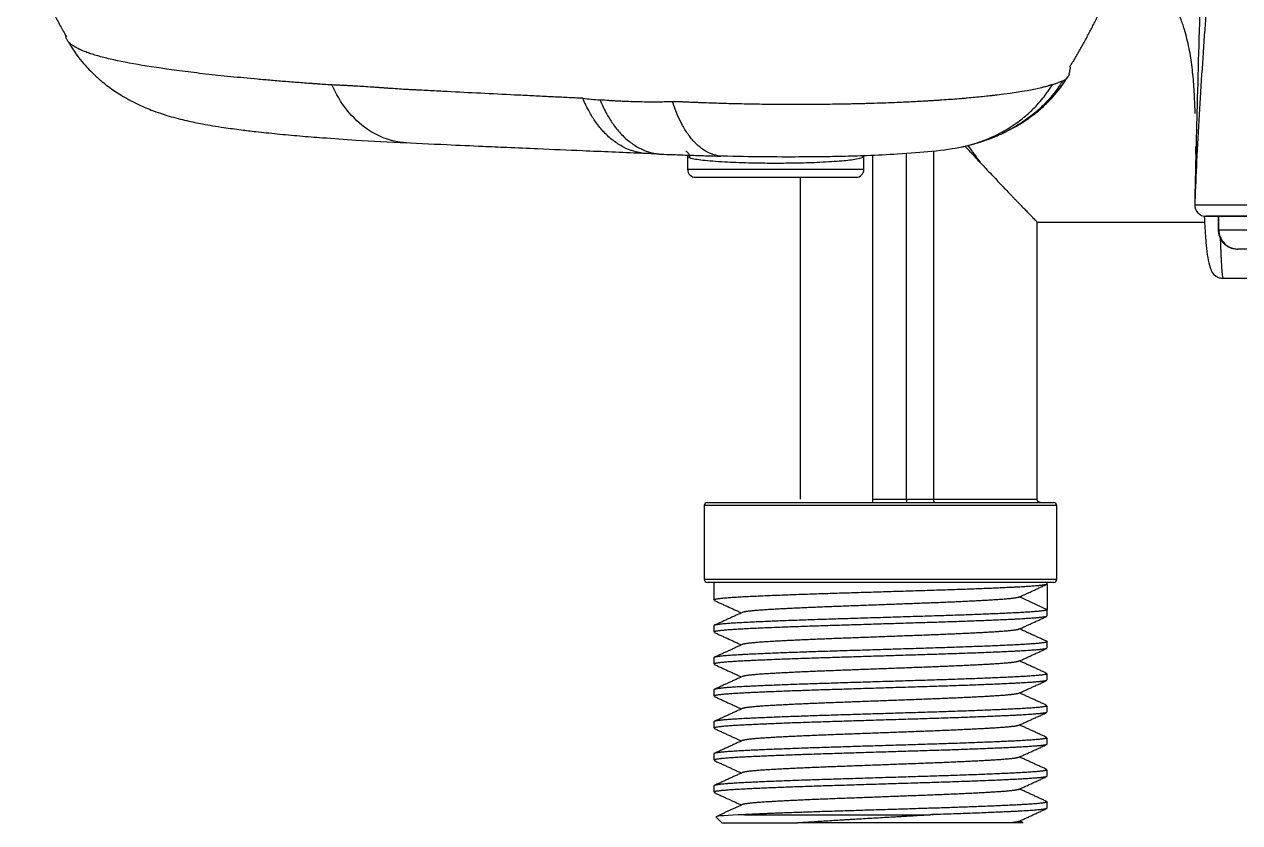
# Model space of a CAD drawing. Header units: millimetres. Extents: x 0 to 2520, y 0 to 1796.
# Drawn here: x 767 to 842.8, y 509 to 558.8 of the extents above; entities that cross this region are included whole.
import ezdxf

# ---------------------------------------------------------------- set-up
doc = ezdxf.new("R2010")
doc.units = ezdxf.units.MM
doc.header["$LTSCALE"] = 50

msp = doc.modelspace()

# ---------------------------------------------------------------- linework, layer by layer
at = {"color": 7, "linetype": 'Continuous'}
for p, q in [((808.366, 550.583), (808.366, 549.784)), ((819.366, 549.784), (819.366, 550.583)), ((819.902, 550.673), (819.902, 529.182)), ((822.014, 529.182), (822.014, 550.791)), ((823.7, 550.929), (823.7, 529.182)), ((808.366, 549.784), (819.366, 549.784)), ((841.478, 546.854), (841.478, 546.006)), ((841.508, 546.006), (841.508, 546.854)), ((830.168, 546.482), (840.624, 546.482)), ((830.182, 529.182), (830.182, 546.496)), ((841.783, 542.982), (847.965, 542.982)), ((809.402, 528.782), (809.402, 524.182)), ((831.402, 528.782), (809.402, 528.782)), ((809.602, 528.982), (831.202, 528.982)), ((819.902, 529.182), (822.014, 529.182)), ((819.902, 529.182), (819.902, 528.982)), ((822.014, 529.182), (822.014, 528.982)), ((822.014, 529.182), (823.7, 529.182)), ((823.7, 529.182), (830.182, 529.182)), ((831.402, 524.182), (831.402, 528.782)), ((809.402, 524.182), (831.402, 524.182)), ((831.202, 523.982), (809.602, 523.982)), ((810.002, 523.982), (810.002, 522.886)), ((830.802, 523.886), (830.802, 523.982)), ((830.802, 523.886), (830.802, 522.286)), ((830.802, 522.286), (829.065, 523.08)), ((830.802, 521.886), (830.802, 522.286)), ((810.002, 521.286), (810.002, 520.886)), ((830.802, 519.886), (830.802, 520.286)), ((810.002, 519.286), (810.002, 518.886)), ((830.802, 517.886), (830.802, 518.286)), ((810.002, 517.286), (810.002, 516.886)), ((830.802, 515.886), (830.802, 516.286)), ((810.002, 515.286), (810.002, 514.886)), ((830.802, 513.886), (830.802, 514.286)), ((810.002, 513.286), (810.002, 512.886)), ((830.802, 511.886), (830.802, 512.286)), ((810.002, 511.286), (810.002, 510.886)), ((830.802, 509.886), (830.802, 510.286)), ((810.178, 509.306), (810.502, 508.982)), ((810.502, 508.982), (815.215, 508.982)), ((811.915, 509.482), (823.496, 509.482))]:
    msp.add_line(p, q, dxfattribs=at)
for centre, radius, start, end in [((808.866, 549.784), 0.5, 180, 270), ((818.866, 549.784), 0.5, 270, 0), ((809.602, 528.782), 0.2, 90, 180), ((831.202, 528.782), 0.2, 0, 90), ((809.602, 524.182), 0.2, 180, 270), ((831.202, 524.182), 0.2, 270, 0)]:
    msp.add_arc(centre, radius, start, end, dxfattribs=at)
at = {"color": 7, "linetype": 'Continuous', "extrusion": (0, -6.29394e-16, -1)}
msp.add_arc((-830.382, 529.182), 0.2, 270, 0, dxfattribs=at)
at = {"color": 7, "linetype": 'Continuous'}
for centre, major_axis, ratio, start_param, end_param in [((840.71, 547.554), (0, -0.7), 0.999997, 4.687663, 6.283185), ((842.708, 546.006), (0, 1.2), 0.999958, 1.570796, 3.141593), ((823.767, 529.182), (0, 0.2), 0.337229, 1.570796, 3.141593)]:
    msp.add_ellipse(centre, major_axis=major_axis, ratio=ratio, start_param=start_param, end_param=end_param, dxfattribs=at)
for points, knots in [([(840.91, 577.072), (840.787, 573.95), (840.675, 570.822), (840.406, 562.757), (840.262, 557.812), (840.132, 552.857)], [0, 0, 0, 0, 0.388484, 0.388484, 1, 1, 1, 1]), ([(840.995, 563.698), (840.966, 563.263), (840.892, 562.164), (840.779, 560.582), (840.625, 558.425), (840.452, 555.94), (840.272, 553.12), (840.123, 550.394), (840.048, 548.601), (840.019, 547.769)], [0, 0, 0, 0, 0.055289, 0.145594, 0.24836, 0.422165, 0.614282, 0.818672, 1, 1, 1, 1]), ([(840.04, 553.272), (840.036, 553.41), (840.015, 553.969), (839.968, 554.933), (839.858, 556.152), (839.675, 557.349), (839.423, 558.369), (839.143, 559.183), (838.955, 559.594), (838.868, 559.782)], [0, 0, 0, 0, 0.062311, 0.251216, 0.4343, 0.613936, 0.797844, 0.907318, 1, 1, 1, 1]), ([(769.682, 557.821), (769.67, 557.839), (769.658, 557.859), (769.636, 557.899), (769.625, 557.919), (769.595, 557.983), (769.576, 558.027), (769.56, 558.075)], [0, 0, 0, 0, 0.25, 0.25, 0.5, 0.5, 1, 1, 1, 1]), ([(769.847, 557.626), (769.839, 557.632), (769.832, 557.64), (769.817, 557.654), (769.809, 557.661), (769.787, 557.684), (769.773, 557.699), (769.745, 557.732), (769.732, 557.749), (769.706, 557.784), (769.694, 557.802), (769.682, 557.821)], [0, 0, 0, 0, 0.125, 0.125, 0.25, 0.25, 0.5, 0.5, 0.75, 0.75, 1, 1, 1, 1]), ([(769.732, 557.731), (769.935, 557.38), (770.272, 556.867), (770.875, 556.148), (771.465, 555.558), (772.204, 554.953), (773, 554.409), (773.982, 553.868), (775.004, 553.433), (776.043, 553.088), (777.117, 552.815), (778.186, 552.597), (779.298, 552.413), (780.444, 552.257), (781.528, 552.127), (782.736, 552), (784.128, 551.874), (785.754, 551.743), (787.934, 551.591), (789.746, 551.486), (790.851, 551.43)], [0, 0, 0, 0, 0.038045, 0.061137, 0.101433, 0.142519, 0.181324, 0.225399, 0.267592, 0.322366, 0.381163, 0.437767, 0.51155, 0.567975, 0.6144, 0.677822, 0.741038, 0.800238, 0.883275, 1, 1, 1, 1]), ([(769.946, 557.55), (769.942, 557.553), (769.937, 557.556), (769.928, 557.562), (769.924, 557.565), (769.911, 557.574), (769.903, 557.581), (769.886, 557.593), (769.878, 557.6), (769.862, 557.613), (769.855, 557.619), (769.847, 557.626)], [0, 0, 0, 0, 0.125, 0.125, 0.25, 0.25, 0.5, 0.5, 0.75, 0.75, 1, 1, 1, 1]), ([(770.059, 557.484), (770.048, 557.491), (770.037, 557.497), (770.017, 557.509), (770.007, 557.515), (769.988, 557.526), (769.979, 557.531), (769.967, 557.538), (769.962, 557.541), (769.954, 557.545), (769.95, 557.548), (769.946, 557.55)], [0, 0, 0, 0, 0.25, 0.25, 0.5, 0.5, 0.75, 0.75, 0.875, 0.875, 1, 1, 1, 1]), ([(770.213, 557.391), (770.197, 557.4), (770.183, 557.41), (770.154, 557.427), (770.141, 557.435), (770.103, 557.458), (770.08, 557.472), (770.059, 557.484)], [0, 0, 0, 0, 0.25, 0.25, 0.5, 0.5, 1, 1, 1, 1]), ([(770.409, 557.285), (770.402, 557.288), (770.382, 557.298), (770.347, 557.315), (770.306, 557.337), (770.266, 557.36), (770.235, 557.378), (770.219, 557.388), (770.213, 557.391)], [0, 0, 0, 0, 0.103464, 0.281309, 0.503616, 0.725923, 0.903769, 1, 1, 1, 1]), ([(770.911, 557.075), (770.9, 557.078), (770.839, 557.101), (770.741, 557.138), (770.627, 557.185), (770.545, 557.22), (770.487, 557.247), (770.447, 557.266), (770.423, 557.278), (770.411, 557.284), (770.409, 557.285)], [0, 0, 0, 0, 0.055732, 0.321268, 0.542548, 0.719573, 0.830213, 0.918725, 0.985109, 1, 1, 1, 1]), ([(772.342, 556.668), (772.199, 556.701), (772.062, 556.734), (771.8, 556.802), (771.675, 556.835), (771.437, 556.903), (771.323, 556.937), (771.108, 557.006), (771.007, 557.04), (770.911, 557.075)], [0, 0, 0, 0, 0.25, 0.25, 0.5, 0.5, 0.75, 0.75, 1, 1, 1, 1]), ([(783.304, 555.26), (783.151, 555.272), (783, 555.284), (782.699, 555.309), (782.55, 555.321), (782.106, 555.359), (781.814, 555.385), (780.951, 555.462), (780.394, 555.514), (779.315, 555.623), (778.794, 555.678), (778.04, 555.763), (777.794, 555.792), (777.311, 555.85), (777.074, 555.88), (776.842, 555.91)], [0, 0, 0, 0, 0.0625, 0.0625, 0.125, 0.125, 0.25, 0.25, 0.5, 0.5, 0.75, 0.75, 0.875, 0.875, 1, 1, 1, 1]), ([(832.196, 555.901), (832.195, 555.893), (832.194, 555.885), (832.191, 555.869), (832.19, 555.861), (832.187, 555.846), (832.186, 555.838), (832.184, 555.826), (832.183, 555.822), (832.182, 555.815), (832.181, 555.811), (832.181, 555.807)], [0, 0, 0, 0, 0.25, 0.25, 0.5, 0.5, 0.75, 0.75, 0.875, 0.875, 1, 1, 1, 1]), ([(832.226, 556.086), (832.221, 556.055), (832.216, 556.024), (832.209, 555.978), (832.206, 555.962), (832.202, 555.939), (832.201, 555.932), (832.199, 555.916), (832.198, 555.908), (832.196, 555.901)], [0, 0, 0, 0, 0.5, 0.5, 0.75, 0.75, 0.875, 0.875, 1, 1, 1, 1]), ([(832.239, 556.167), (832.237, 556.158), (832.233, 556.131), (832.229, 556.104), (832.226, 556.086)], [0, 0, 0, 0, 0.331057, 1, 1, 1, 1]), ([(785.186, 555.118), (785.146, 555.121), (785.106, 555.123), (785.025, 555.129), (784.986, 555.132), (784.866, 555.141), (784.786, 555.146), (784.548, 555.164), (784.391, 555.176), (784.077, 555.199), (783.921, 555.211), (783.611, 555.235), (783.457, 555.247), (783.304, 555.26)], [0, 0, 0, 0, 0.0625, 0.0625, 0.125, 0.125, 0.25, 0.25, 0.5, 0.5, 0.75, 0.75, 1, 1, 1, 1]), ([(831.755, 555.292), (831.57, 554.989), (831.252, 554.541), (830.708, 553.926), (830.148, 553.386), (829.359, 552.77), (828.601, 552.316), (828.111, 552.076), (827.993, 552.022)], [0, 0, 0, 0, 0.231919, 0.347882, 0.502498, 0.695769, 0.927694, 1, 1, 1, 1]), ([(828.092, 552.068), (828.272, 552.154), (828.618, 552.331), (829.127, 552.626), (829.677, 552.987), (830.248, 553.423), (830.81, 553.932), (831.449, 554.616), (831.849, 555.166), (832.085, 555.549)], [0, 0, 0, 0, 0.126385, 0.24126, 0.356, 0.502528, 0.642446, 0.767637, 1, 1, 1, 1]), ([(831.302, 555.131), (831.357, 555.15), (831.409, 555.17), (831.48, 555.199), (831.503, 555.209), (831.547, 555.228), (831.568, 555.238), (831.588, 555.248)], [0, 0, 0, 0, 0.5, 0.5, 0.75, 0.75, 1, 1, 1, 1]), ([(831.993, 555.428), (831.976, 555.411), (831.958, 555.395), (831.922, 555.367), (831.903, 555.354), (831.844, 555.32), (831.801, 555.303), (831.755, 555.292)], [0, 0, 0, 0, 0.25, 0.25, 0.5, 0.5, 1, 1, 1, 1]), ([(832.086, 555.549), (832.085, 555.548), (832.07, 555.524), (832.041, 555.481), (832.009, 555.445), (831.993, 555.428)], [0, 0, 0, 0, 0.016398, 0.524599, 1, 1, 1, 1]), ([(832.181, 555.807), (832.18, 555.803), (832.18, 555.8), (832.178, 555.792), (832.178, 555.788), (832.175, 555.776), (832.174, 555.767), (832.172, 555.758)], [0, 0, 0, 0, 0.25, 0.25, 0.5, 0.5, 1, 1, 1, 1]), ([(786.165, 555.05), (786.165, 555.05), (785.996, 555.061), (785.757, 555.076), (785.468, 555.097), (785.32, 555.108), (785.233, 555.114), (785.195, 555.117), (785.186, 555.118)], [0, 0, 0, 0, 0.000804, 0.518566, 0.734301, 0.885315, 0.971609, 1, 1, 1, 1]), ([(787.158, 555.005), (787.116, 555.007), (787.075, 555.009), (786.991, 555.014), (786.95, 555.015), (786.825, 555.021), (786.742, 555.025), (786.494, 555.036), (786.329, 555.043), (786.165, 555.05)], [0, 0, 0, 0, 0.125, 0.125, 0.25, 0.25, 0.5, 0.5, 1, 1, 1, 1]), ([(790.413, 551.476), (789.714, 551.582), (789.013, 551.851), (787.443, 552.934), (786.67, 553.935), (786.165, 555.05)], [0, 0, 0, 0, 0.403964, 0.403964, 1, 1, 1, 1]), ([(789.19, 554.88), (789.168, 554.881), (789.147, 554.883), (789.104, 554.886), (789.083, 554.887), (789.018, 554.892), (788.976, 554.895), (788.847, 554.904), (788.762, 554.909), (788.507, 554.926), (788.337, 554.937), (787.998, 554.958), (787.829, 554.968), (787.577, 554.982), (787.493, 554.987), (787.367, 554.994), (787.325, 554.996), (787.242, 555.001), (787.2, 555.003), (787.158, 555.005)], [0, 0, 0, 0, 0.03125, 0.03125, 0.0625, 0.0625, 0.125, 0.125, 0.25, 0.25, 0.5, 0.5, 0.75, 0.75, 0.875, 0.875, 0.9375, 0.9375, 1, 1, 1, 1]), ([(791.268, 554.744), (791.185, 554.749), (791.103, 554.753), (790.937, 554.762), (790.853, 554.766), (790.601, 554.781), (790.43, 554.792), (790.084, 554.814), (789.908, 554.827), (789.641, 554.846), (789.552, 554.853), (789.417, 554.863), (789.371, 554.866), (789.303, 554.871), (789.281, 554.873), (789.235, 554.876), (789.213, 554.878), (789.19, 554.88)], [0, 0, 0, 0, 0.125, 0.125, 0.25, 0.25, 0.5, 0.5, 0.75, 0.75, 0.875, 0.875, 0.9375, 0.9375, 0.96875, 0.96875, 1, 1, 1, 1]), ([(799.695, 554.32), (799.518, 554.329), (799.34, 554.337), (798.986, 554.355), (798.809, 554.363), (798.278, 554.39), (797.924, 554.407), (796.865, 554.46), (796.161, 554.495), (794.756, 554.566), (794.056, 554.601), (793.008, 554.655), (792.659, 554.673), (792.137, 554.699), (791.963, 554.708), (791.702, 554.722), (791.615, 554.726), (791.441, 554.735), (791.354, 554.74), (791.268, 554.744)], [0, 0, 0, 0, 0.0625, 0.0625, 0.125, 0.125, 0.25, 0.25, 0.5, 0.5, 0.75, 0.75, 0.875, 0.875, 0.9375, 0.9375, 0.96875, 0.96875, 1, 1, 1, 1]), ([(825.486, 551.185), (825.508, 551.19), (825.927, 551.283), (826.735, 551.519), (827.857, 552.013), (828.829, 552.607), (829.594, 553.219), (830.138, 553.755), (830.523, 554.203), (830.788, 554.555), (830.98, 554.838), (831.081, 555), (831.125, 555.073)], [0, 0, 0, 0, 0.00928, 0.175734, 0.342187, 0.508641, 0.647352, 0.758321, 0.841548, 0.910904, 0.959452, 1, 1, 1, 1]), ([(827.671, 554.418), (827.599, 554.409), (827.526, 554.401), (827.38, 554.384), (827.306, 554.376), (827.082, 554.351), (826.93, 554.335), (826.62, 554.303), (826.462, 554.287), (826.141, 554.257), (825.977, 554.242), (825.81, 554.227)], [0, 0, 0, 0, 0.125, 0.125, 0.25, 0.25, 0.5, 0.5, 0.75, 0.75, 1, 1, 1, 1]), ([(830.922, 555.007), (830.913, 555.004), (830.904, 555.002), (830.886, 554.997), (830.877, 554.994), (830.85, 554.986), (830.831, 554.981), (830.775, 554.965), (830.736, 554.954), (830.657, 554.933), (830.617, 554.923), (830.554, 554.907), (830.533, 554.902), (830.491, 554.891), (830.469, 554.886), (830.447, 554.88)], [0, 0, 0, 0, 0.0625, 0.0625, 0.125, 0.125, 0.25, 0.25, 0.5, 0.5, 0.75, 0.75, 0.875, 0.875, 1, 1, 1, 1]), ([(831.125, 555.073), (831.095, 555.064), (831.055, 555.051), (831.004, 555.034), (830.982, 555.027), (830.963, 555.02), (830.946, 555.015), (830.932, 555.01), (830.925, 555.008), (830.922, 555.007)], [0, 0, 0, 0, 0.519643, 0.641911, 0.733613, 0.825315, 0.901733, 0.962867, 1, 1, 1, 1]), ([(801.828, 554.218), (801.504, 554.233), (801.017, 554.256), (800.367, 554.287), (799.98, 554.306), (799.756, 554.317), (799.695, 554.32)], [0, 0, 0, 0, 0.457219, 0.685828, 0.914438, 1, 1, 1, 1]), ([(805.459, 550.806), (805.309, 550.83), (804.938, 550.914), (804.353, 551.151), (803.726, 551.552), (803.144, 552.081), (802.652, 552.686), (802.284, 553.268), (802.055, 553.709), (801.918, 554.007), (801.856, 554.152), (801.828, 554.218)], [0, 0, 0, 0, 0.101945, 0.252818, 0.40369, 0.554562, 0.705435, 0.831162, 0.919171, 0.963175, 1, 1, 1, 1]), ([(804.004, 554.041), (803.958, 554.043), (803.912, 554.046), (803.82, 554.051), (803.774, 554.054), (803.636, 554.062), (803.544, 554.068), (803.269, 554.087), (803.087, 554.101), (802.905, 554.116)], [0, 0, 0, 0, 0.125, 0.125, 0.25, 0.25, 0.5, 0.5, 1, 1, 1, 1]), ([(802.905, 554.116), (803.03, 553.806), (803.274, 553.293), (803.709, 552.593), (804.175, 552.009), (804.725, 551.498), (805.315, 551.109), (805.869, 550.876), (806.222, 550.793), (806.367, 550.77)], [0, 0, 0, 0, 0.174221, 0.298683, 0.448038, 0.597392, 0.746747, 0.896101, 1, 1, 1, 1]), ([(806.263, 553.981), (806.214, 553.981), (806.165, 553.981), (806.067, 553.982), (806.018, 553.982), (805.871, 553.984), (805.775, 553.985), (805.486, 553.989), (805.296, 553.994), (804.92, 554.004), (804.735, 554.01), (804.459, 554.021), (804.367, 554.024), (804.231, 554.03), (804.185, 554.032), (804.095, 554.036), (804.049, 554.038), (804.004, 554.041)], [0, 0, 0, 0, 0.0625, 0.0625, 0.125, 0.125, 0.25, 0.25, 0.5, 0.5, 0.75, 0.75, 0.875, 0.875, 0.9375, 0.9375, 1, 1, 1, 1]), ([(807.426, 554.006), (807.247, 553.999), (807.005, 553.992), (806.716, 553.986), (806.556, 553.984), (806.413, 553.982), (806.315, 553.981), (806.265, 553.981), (806.263, 553.981)], [0, 0, 0, 0, 0.455837, 0.621596, 0.745915, 0.870235, 0.994554, 1, 1, 1, 1]), ([(808.013, 553.99), (807.985, 553.992), (807.957, 553.993), (807.903, 553.995), (807.876, 553.996), (807.798, 553.999), (807.748, 554), (807.602, 554.004), (807.512, 554.005), (807.426, 554.006)], [0, 0, 0, 0, 0.125, 0.125, 0.25, 0.25, 0.5, 0.5, 1, 1, 1, 1]), ([(810.214, 550.638), (810.092, 550.661), (809.804, 550.743), (809.354, 550.978), (808.88, 551.368), (808.44, 551.882), (808.066, 552.471), (807.719, 553.177), (807.526, 553.694), (807.426, 554.006)], [0, 0, 0, 0, 0.108072, 0.256727, 0.405381, 0.554036, 0.702691, 0.82657, 1, 1, 1, 1]), ([(808.611, 553.962), (808.561, 553.965), (808.511, 553.967), (808.412, 553.971), (808.362, 553.974), (808.262, 553.978), (808.212, 553.981), (808.137, 553.984), (808.112, 553.986), (808.062, 553.988), (808.038, 553.989), (808.013, 553.99)], [0, 0, 0, 0, 0.25, 0.25, 0.5, 0.5, 0.75, 0.75, 0.875, 0.875, 1, 1, 1, 1]), ([(813.664, 553.833), (813.556, 553.834), (813.448, 553.836), (813.231, 553.838), (813.124, 553.84), (812.801, 553.844), (812.586, 553.848), (811.945, 553.859), (811.521, 553.868), (810.679, 553.889), (810.261, 553.901), (809.639, 553.922), (809.432, 553.929), (809.123, 553.941), (809.021, 553.945), (808.867, 553.952), (808.815, 553.954), (808.713, 553.958), (808.662, 553.96), (808.611, 553.962)], [0, 0, 0, 0, 0.0625, 0.0625, 0.125, 0.125, 0.25, 0.25, 0.5, 0.5, 0.75, 0.75, 0.875, 0.875, 0.9375, 0.9375, 0.96875, 0.96875, 1, 1, 1, 1]), ([(818.861, 553.869), (818.754, 553.867), (818.647, 553.864), (818.432, 553.86), (818.325, 553.858), (818.003, 553.852), (817.788, 553.848), (817.142, 553.839), (816.71, 553.834), (815.844, 553.827), (815.41, 553.826), (814.757, 553.827), (814.539, 553.827), (814.212, 553.829), (814.102, 553.83), (813.884, 553.831), (813.774, 553.832), (813.664, 553.833)], [0, 0, 0, 0, 0.0625, 0.0625, 0.125, 0.125, 0.25, 0.25, 0.5, 0.5, 0.75, 0.75, 0.875, 0.875, 0.9375, 0.9375, 1, 1, 1, 1]), ([(823.687, 554.07), (823.646, 554.067), (823.549, 554.061), (823.364, 554.05), (823.11, 554.035), (822.775, 554.017), (822.392, 553.997), (821.937, 553.975), (821.383, 553.95), (820.727, 553.924), (820.084, 553.902), (819.576, 553.887), (819.233, 553.878), (819.019, 553.873), (818.903, 553.87), (818.861, 553.869)], [0, 0, 0, 0, 0.027525, 0.063703, 0.121589, 0.193945, 0.280773, 0.367601, 0.483372, 0.628085, 0.772798, 0.874097, 0.931983, 0.975397, 1, 1, 1, 1]), ([(825.81, 554.227), (825.726, 554.22), (825.641, 554.213), (825.471, 554.198), (825.385, 554.191), (825.126, 554.17), (824.952, 554.157), (824.598, 554.131), (824.419, 554.118), (824.147, 554.099), (824.056, 554.093), (823.918, 554.084), (823.872, 554.081), (823.78, 554.076), (823.734, 554.073), (823.687, 554.07)], [0, 0, 0, 0, 0.125, 0.125, 0.25, 0.25, 0.5, 0.5, 0.75, 0.75, 0.875, 0.875, 0.9375, 0.9375, 1, 1, 1, 1]), ([(840.132, 552.857), (840.127, 552.673), (840.123, 552.491), (840.113, 552.134), (840.104, 551.782), (840.095, 551.44), (840.089, 551.188), (840.087, 551.104), (840.084, 550.98), (840.083, 550.939), (840.081, 550.857), (840.08, 550.816), (840.075, 550.613), (840.071, 550.455), (840.063, 550.148), (840.059, 550), (840.053, 549.716), (840.046, 549.442), (840.04, 549.192), (840.036, 549.012), (840.034, 548.925), (840.032, 548.84), (840.031, 548.785), (840.03, 548.757), (840.027, 548.623), (840.025, 548.523), (840.021, 548.337), (840.017, 548.166), (840.015, 548.023), (840.013, 547.927), (840.012, 547.897), (840.012, 547.855), (840.011, 547.841), (840.011, 547.815), (840.011, 547.802), (840.01, 547.741), (840.009, 547.661), (840.009, 547.612), (840.009, 547.579), (840.009, 547.571), (840.01, 547.571)], [0, 0, 0, 0, 0.0625, 0.0625, 0.125, 0.1875, 0.1875, 0.21875, 0.21875, 0.234375, 0.234375, 0.25, 0.25, 0.3125, 0.3125, 0.375, 0.375, 0.4375, 0.5, 0.5, 0.53125, 0.546875, 0.546875, 0.5625, 0.5625, 0.625, 0.625, 0.6875, 0.75, 0.75, 0.78125, 0.78125, 0.796875, 0.796875, 0.8125, 0.8125, 0.875, 0.9375, 0.9375, 1, 1, 1, 1]), ([(790.326, 551.477), (791.315, 551.426), (793.048, 551.34), (795.341, 551.237), (797.234, 551.154), (799.304, 551.063), (802.091, 550.944), (804.248, 550.854), (805.473, 550.804)], [0, 0, 0, 0, 0.204759, 0.354002, 0.45297, 0.579676, 0.761958, 1, 1, 1, 1]), ([(825.453, 551.178), (825.553, 551.199), (825.741, 551.242), (826.041, 551.316), (826.408, 551.418), (826.902, 551.573), (827.378, 551.752), (827.792, 551.928), (827.985, 552.016), (828.089, 552.067)], [0, 0, 0, 0, 0.116731, 0.214632, 0.336943, 0.507877, 0.732517, 0.839977, 1, 1, 1, 1]), ([(806.367, 550.77), (806.396, 550.765), (806.498, 550.75), (806.6, 550.74), (806.673, 550.735)], [0, 0, 0, 0, 0.280913, 1, 1, 1, 1]), ([(806.672, 550.735), (806.939, 550.725), (807.37, 550.708), (807.973, 550.686), (808.478, 550.669), (808.98, 550.652), (809.637, 550.631), (810.127, 550.616), (810.456, 550.606)], [0, 0, 0, 0, 0.21678, 0.348314, 0.483683, 0.618568, 0.74568, 1, 1, 1, 1]), ([(808.255, 550.924), (808.261, 550.92), (808.296, 550.899), (808.355, 550.851), (808.42, 550.769), (808.481, 550.647), (808.495, 550.55), (808.494, 550.491)], [0, 0, 0, 0, 0.03996, 0.232263, 0.424566, 0.616869, 1, 1, 1, 1]), ([(819.366, 550.583), (819.341, 550.552), (819.294, 550.494), (818.951, 550.416), (818.509, 550.351), (817.802, 550.278), (816.929, 550.223), (815.729, 550.177), (814.607, 550.155), (813.315, 550.154), (811.997, 550.176), (810.543, 550.232), (809.467, 550.318), (808.792, 550.41), (808.601, 550.462), (808.494, 550.491)], [0, 0, 0, 0, 0.074454, 0.140728, 0.198815, 0.248708, 0.35779, 0.405341, 0.49801, 0.571178, 0.644845, 0.747763, 0.870118, 0.927432, 1, 1, 1, 1]), ([(810.451, 550.607), (810.39, 550.611), (810.311, 550.62), (810.232, 550.634), (810.214, 550.638)], [0, 0, 0, 0, 0.775133, 1, 1, 1, 1]), ([(810.215, 550.637), (811.072, 550.612), (812.663, 550.579), (814.912, 550.569), (816.656, 550.583), (818.139, 550.608), (819.725, 550.657), (821.662, 550.75), (823.84, 550.917), (824.98, 551.082), (825.485, 551.185)], [0, 0, 0, 0, 0.154121, 0.281684, 0.379983, 0.451694, 0.540674, 0.662465, 0.815948, 1, 1, 1, 1]), ([(826.625, 550.209), (826.399, 550.453), (826.167, 550.7), (825.844, 551.04), (825.759, 551.13), (825.673, 551.221)], [0, 0, 0, 0, 0.735903, 0.735903, 1, 1, 1, 1]), ([(840.075, 550.726), (840.079, 550.859), (840.083, 551.025), (840.087, 551.19), (840.088, 551.222)], [0, 0, 0, 0, 0.805889, 1, 1, 1, 1]), ([(826.625, 550.209), (826.685, 550.145), (826.744, 550.081), (826.861, 549.955), (827.036, 549.767), (827.208, 549.585), (827.545, 549.227), (827.762, 548.997), (828.181, 548.558), (828.382, 548.347), (828.597, 548.123), (828.621, 548.098), (828.668, 548.049), (828.692, 548.024), (828.761, 547.952), (828.898, 547.81), (829.112, 547.587), (829.269, 547.425), (829.417, 547.271), (829.488, 547.198), (829.62, 547.062), (829.682, 546.998), (829.754, 546.924), (829.768, 546.909), (829.795, 546.881), (829.835, 546.84), (829.872, 546.802), (829.988, 546.682), (830.059, 546.608), (830.132, 546.534), (830.15, 546.515), (830.169, 546.496), (830.176, 546.488), (830.18, 546.484), (830.181, 546.483), (830.182, 546.482), (830.182, 546.482), (830.182, 546.482), (830.182, 546.482)], [0, 0, 0, 0, 0.031213, 0.031213, 0.062426, 0.124853, 0.124853, 0.249706, 0.249706, 0.374558, 0.374558, 0.390165, 0.390165, 0.405772, 0.405772, 0.436985, 0.499411, 0.561838, 0.561838, 0.624264, 0.624264, 0.68669, 0.68669, 0.702297, 0.702297, 0.717904, 0.749117, 0.749117, 0.87397, 0.87397, 0.936396, 0.936396, 0.967609, 0.983216, 0.983216, 0.998823, 0.998823, 1, 1, 1, 1]), ([(808.866, 549.284), (808.866, 549.284), (808.866, 549.284), (808.866, 549.284), (808.867, 549.284), (808.868, 549.284), (808.869, 549.284), (808.871, 549.284), (808.872, 549.284), (808.874, 549.284), (808.877, 549.284), (808.879, 549.284), (808.882, 549.284), (808.885, 549.284), (808.889, 549.284), (808.892, 549.284), (808.896, 549.284), (808.9, 549.284), (808.905, 549.284), (808.91, 549.284), (808.915, 549.284), (808.92, 549.284), (808.925, 549.284), (808.931, 549.284), (808.937, 549.284), (808.945, 549.284), (808.961, 549.284), (808.989, 549.284), (809.028, 549.284), (809.086, 549.284), (809.195, 549.284), (809.391, 549.284), (809.63, 549.284), (809.827, 549.284), (809.931, 549.284), (810.015, 549.284), (810.079, 549.284), (810.154, 549.284), (810.236, 549.284), (810.364, 549.284), (810.585, 549.284), (810.91, 549.284), (811.3, 549.284), (811.688, 549.284), (812.187, 549.284), (812.737, 549.284), (813.268, 549.284), (813.645, 549.284), (813.937, 549.284), (814.224, 549.284), (814.46, 549.284), (814.697, 549.284), (814.921, 549.284), (815.154, 549.284), (815.371, 549.284), (815.582, 549.284), (815.809, 549.284), (816.032, 549.284), (816.249, 549.284), (816.461, 549.284), (816.666, 549.284), (816.865, 549.284), (817.057, 549.284), (817.337, 549.284), (817.67, 549.284), (818.012, 549.284), (818.275, 549.284), (818.45, 549.284), (818.567, 549.284), (818.647, 549.284), (818.715, 549.284), (818.752, 549.284), (818.769, 549.284), (818.77, 549.284), (818.772, 549.284), (818.774, 549.284), (818.777, 549.284), (818.78, 549.284), (818.784, 549.284), (818.788, 549.284), (818.792, 549.284), (818.797, 549.284), (818.802, 549.284), (818.807, 549.284), (818.813, 549.284), (818.818, 549.284), (818.824, 549.284), (818.83, 549.284), (818.835, 549.284), (818.84, 549.284), (818.845, 549.284), (818.85, 549.284), (818.855, 549.284), (818.858, 549.284), (818.861, 549.284), (818.864, 549.284), (818.865, 549.284), (818.866, 549.284), (818.866, 549.284)], [0, 0, 0, 0, 0.002342, 0.004685, 0.007027, 0.009369, 0.011712, 0.014054, 0.016396, 0.018739, 0.021081, 0.023423, 0.025765, 0.028108, 0.03045, 0.032792, 0.035134, 0.037477, 0.039819, 0.042161, 0.044503, 0.046845, 0.049188, 0.05153, 0.053872, 0.055722, 0.061062, 0.069892, 0.082212, 0.092935, 0.110501, 0.148814, 0.187125, 0.20085, 0.214574, 0.21996, 0.226269, 0.2335, 0.241653, 0.249241, 0.268623, 0.299794, 0.328797, 0.3578, 0.383669, 0.432444, 0.466938, 0.486275, 0.504522, 0.522769, 0.541017, 0.549933, 0.568342, 0.584578, 0.59591, 0.61145, 0.626992, 0.642533, 0.658074, 0.673616, 0.689157, 0.704699, 0.72024, 0.735782, 0.775499, 0.811581, 0.844026, 0.872833, 0.888913, 0.904993, 0.921073, 0.937152, 0.937365, 0.937754, 0.938319, 0.939061, 0.939979, 0.941074, 0.942345, 0.943792, 0.945416, 0.947216, 0.949192, 0.951345, 0.953674, 0.956179, 0.958861, 0.961719, 0.964753, 0.967964, 0.971351, 0.974915, 0.978655, 0.982571, 0.986664, 0.990933, 0.995378, 1, 1, 1, 1]), ([(840.01, 547.571), (840.038, 547.571), (840.11, 547.571), (840.241, 547.571), (840.27, 547.571), (840.33, 547.571), (840.362, 547.571), (840.431, 547.571), (840.467, 547.571), (840.544, 547.571), (840.585, 547.571), (840.717, 547.571), (840.842, 547.571), (840.992, 547.571), (841.054, 547.571), (841.087, 547.571), (841.187, 547.571), (841.401, 547.571), (841.661, 547.571), (841.957, 547.571), (842.062, 547.571), (842.288, 547.571), (842.408, 547.571), (842.799, 547.571), (843.098, 547.571), (843.805, 547.572), (844.213, 547.572), (845.167, 547.572), (845.714, 547.572), (846.66, 547.572), (846.997, 547.572), (847.716, 547.572), (848.097, 547.572), (849.31, 547.572), (850.21, 547.573), (852.206, 547.573), (853.3, 547.573), (855.696, 547.573), (856.997, 547.574), (859.115, 547.574), (860.582, 547.574), (862.164, 547.574), (863.806, 547.575), (864.657, 547.575), (865.76, 547.575), (865.982, 547.575), (866.319, 547.575), (866.432, 547.575), (866.658, 547.575), (867.227, 547.575), (867.805, 547.575), (870.155, 547.576), (872.144, 547.576), (875.301, 547.576), (877.463, 547.577), (880.882, 547.577), (883.282, 547.578), (885.745, 547.578), (887.007, 547.578), (889.595, 547.579), (892.246, 547.579), (895.026, 547.579), (897.873, 547.58), (899.33, 547.58), (901.007, 547.58), (901.194, 547.58), (901.568, 547.58), (902.131, 547.58), (903.452, 547.581), (904.599, 547.581), (908.456, 547.581), (911.643, 547.582), (916.581, 547.582), (919.926, 547.583), (923.375, 547.583), (926.878, 547.584), (928.657, 547.584), (932.268, 547.584), (934.101, 547.584), (937.823, 547.585), (939.712, 547.585), (943.548, 547.585), (945.495, 547.586), (948.46, 547.586), (949.456, 547.586), (950.961, 547.586), (951.465, 547.586), (952.223, 547.586), (952.477, 547.586), (952.984, 547.586), (955.268, 547.587), (957.572, 547.587), (963.766, 547.587), (967.96, 547.588), (974.35, 547.588), (976.496, 547.588), (980.823, 547.588), (983.003, 547.589), (987.396, 547.589), (989.609, 547.589), (994.069, 547.589), (996.317, 547.589), (999.148, 547.589), (999.998, 547.589), (1000.852, 547.589), (1001.421, 547.589), (1001.707, 547.589), (1003.132, 547.589), (1004.274, 547.589), (1007.702, 547.59), (1009.992, 547.59), (1014.581, 547.59), (1016.88, 547.59), (1021.488, 547.59), (1023.796, 547.59), (1026.109, 547.59)], [0, 0, 0, 0, 0.0625, 0.0625, 0.078125, 0.078125, 0.09375, 0.09375, 0.109375, 0.109375, 0.125, 0.125, 0.15625, 0.164062, 0.164062, 0.171875, 0.171875, 0.1875, 0.21875, 0.21875, 0.234375, 0.234375, 0.25, 0.25, 0.28125, 0.28125, 0.3125, 0.3125, 0.34375, 0.34375, 0.359375, 0.359375, 0.375, 0.375, 0.40625, 0.40625, 0.4375, 0.4375, 0.46875, 0.46875, 0.484375, 0.5, 0.5, 0.515625, 0.515625, 0.519531, 0.519531, 0.521484, 0.521484, 0.523437, 0.53125, 0.53125, 0.5625, 0.5625, 0.578125, 0.59375, 0.609375, 0.609375, 0.625, 0.625, 0.640625, 0.65625, 0.65625, 0.671875, 0.671875, 0.673828, 0.673828, 0.675781, 0.679687, 0.6875, 0.6875, 0.71875, 0.71875, 0.734375, 0.75, 0.75, 0.765625, 0.765625, 0.78125, 0.78125, 0.796875, 0.796875, 0.8125, 0.8125, 0.820312, 0.820312, 0.824219, 0.824219, 0.826172, 0.826172, 0.828125, 0.84375, 0.84375, 0.875, 0.875, 0.890625, 0.890625, 0.90625, 0.90625, 0.921875, 0.921875, 0.9375, 0.9375, 0.941406, 0.943359, 0.943359, 0.945312, 0.945312, 0.953125, 0.953125, 0.96875, 0.96875, 0.984375, 0.984375, 1, 1, 1, 1]), ([(840.605, 546.839), (840.613, 546.644), (840.645, 545.994), (840.727, 544.773), (840.896, 543.706), (841.168, 543.183), (841.481, 543.025), (841.648, 542.988), (841.74, 542.983), (841.783, 542.982)], [0, 0, 0, 0, 0.090273, 0.310846, 0.662245, 0.891941, 0.96041, 0.983484, 1, 1, 1, 1]), ([(1026.109, 546.854), (1016.88, 546.854), (1007.686, 546.854), (989.615, 546.854), (980.856, 546.854), (963.863, 546.854), (955.564, 546.854), (939.801, 546.854), (932.395, 546.854), (918.43, 546.854), (911.873, 546.854), (899.579, 546.854), (893.879, 546.854), (883.574, 546.854), (878.927, 546.854), (870.55, 546.854), (866.798, 546.854), (857.001, 546.854), (852.35, 546.854), (845.927, 546.854), (844.257, 546.854), (842.19, 546.854), (841.676, 546.854), (840.977, 546.854), (840.767, 546.854), (840.71, 546.854)], [0, 0, 0, 0, 0.0625, 0.0625, 0.125, 0.125, 0.1875, 0.1875, 0.25, 0.25, 0.3125, 0.3125, 0.375, 0.375, 0.4375, 0.4375, 0.5, 0.5, 0.625, 0.625, 0.75, 0.75, 0.875, 0.875, 1, 1, 1, 1]), ([(841.508, 546.854), (841.588, 546.854), (841.809, 546.854), (842.323, 546.854), (843.218, 546.854), (844.674, 546.854), (847.358, 546.854), (851.967, 546.854), (858.734, 546.854), (867.81, 546.854), (879.366, 546.854), (898.29, 546.854), (922.519, 546.854), (951.39, 546.854), (975.031, 546.854), (1000.168, 546.854), (1017.473, 546.854), (1026.109, 546.854)], [0, 0, 0, 0, 0.062492, 0.124992, 0.187493, 0.249993, 0.312494, 0.374994, 0.437495, 0.499996, 0.562496, 0.624997, 0.749998, 0.812498, 0.874999, 0.937499, 1, 1, 1, 1]), ([(841.478, 546.006), (841.478, 545.927), (841.486, 545.849), (841.505, 545.752), (841.51, 545.732), (841.519, 545.694), (841.535, 545.637), (841.568, 545.545), (841.602, 545.475), (841.629, 545.423), (841.639, 545.406), (841.659, 545.372), (841.67, 545.355), (841.725, 545.273), (841.774, 545.213), (841.858, 545.13), (841.887, 545.103), (841.932, 545.066), (841.948, 545.054), (841.98, 545.03), (841.996, 545.019), (842.077, 544.965), (842.146, 544.928), (842.237, 544.89), (842.255, 544.883), (842.293, 544.87), (842.311, 544.863), (842.368, 544.846), (842.406, 544.837), (842.521, 544.814), (842.599, 544.806), (842.678, 544.806)], [0, 0, 0, 0, 0.125, 0.125, 0.15625, 0.15625, 0.1875, 0.25, 0.3125, 0.3125, 0.34375, 0.34375, 0.375, 0.375, 0.5, 0.5, 0.5625, 0.5625, 0.59375, 0.59375, 0.625, 0.625, 0.75, 0.75, 0.78125, 0.78125, 0.8125, 0.8125, 0.875, 0.875, 1, 1, 1, 1]), ([(841.478, 546.006), (841.48, 546.006), (841.482, 546.006), (841.487, 546.006), (841.491, 546.006), (841.498, 546.006), (841.501, 546.006), (841.506, 546.006), (841.507, 546.006), (841.508, 546.006)], [0, 0, 0, 0, 0.2008, 0.2008, 0.547119, 0.547119, 0.893439, 0.893439, 1, 1, 1, 1]), ([(841.508, 546.006), (841.667, 546.006), (841.916, 546.006), (842.851, 546.006), (843.493, 546.006), (846.227, 546.006), (848.464, 546.006), (854.058, 546.006), (856.278, 546.006), (861.516, 546.006), (864.545, 546.006), (874.8, 546.006), (883.249, 546.006), (903.99, 546.006), (915.933, 546.006), (943.427, 546.006), (958.449, 546.006), (983.071, 546.006), (991.477, 546.006), (1008.632, 546.006), (1017.362, 546.006), (1026.109, 546.006)], [0, 0, 0, 0, 0.125, 0.125, 0.25, 0.25, 0.375, 0.375, 0.4375, 0.4375, 0.5, 0.5, 0.625, 0.625, 0.75, 0.75, 0.875, 0.875, 0.9375, 0.9375, 1, 1, 1, 1]), ([(841.602, 545.464), (841.602, 545.462), (841.602, 545.447), (841.603, 545.42), (841.604, 545.382), (841.605, 545.345), (841.607, 545.308), (841.608, 545.271), (841.609, 545.234), (841.611, 545.197), (841.612, 545.161), (841.613, 545.124), (841.614, 545.088), (841.616, 545.052), (841.617, 545.016), (841.618, 544.981), (841.62, 544.945), (841.621, 544.91), (841.622, 544.875), (841.624, 544.841), (841.625, 544.806), (841.627, 544.772), (841.628, 544.738), (841.629, 544.704), (841.631, 544.671), (841.632, 544.637), (841.634, 544.604), (841.635, 544.571), (841.636, 544.539), (841.638, 544.506), (841.639, 544.474), (841.641, 544.442), (841.642, 544.411), (841.644, 544.379), (841.645, 544.348), (841.647, 544.317), (841.648, 544.287), (841.65, 544.257), (841.651, 544.227), (841.653, 544.197), (841.654, 544.167), (841.656, 544.138), (841.657, 544.119), (841.657, 544.109)], [0, 0, 0, 0, 0.00389, 0.027698, 0.051563, 0.075484, 0.099461, 0.123494, 0.147583, 0.171728, 0.195929, 0.220187, 0.2445, 0.26887, 0.293296, 0.317778, 0.342316, 0.36691, 0.39156, 0.416266, 0.441029, 0.465847, 0.490722, 0.515653, 0.54064, 0.565683, 0.590782, 0.615937, 0.641149, 0.666416, 0.69174, 0.717119, 0.742555, 0.768047, 0.793595, 0.819199, 0.84486, 0.870576, 0.896349, 0.922177, 0.948062, 0.974003, 1, 1, 1, 1]), ([(1026.109, 544.806), (1017.388, 544.806), (1008.81, 544.806), (991.91, 544.806), (983.578, 544.806), (959.035, 544.806), (944.067, 544.806), (916.682, 544.806), (904.792, 544.806), (884.151, 544.806), (875.752, 544.806), (865.561, 544.806), (862.551, 544.806), (857.351, 544.806), (855.148, 544.806), (849.6, 544.806), (847.387, 544.806), (844.681, 544.806), (844.043, 544.806), (843.114, 544.806), (842.866, 544.806), (842.708, 544.806)], [0, 0, 0, 0, 0.0625, 0.0625, 0.125, 0.125, 0.25, 0.25, 0.375, 0.375, 0.5, 0.5, 0.5625, 0.5625, 0.625, 0.625, 0.75, 0.75, 0.875, 0.875, 1, 1, 1, 1]), ([(841.657, 544.109), (841.667, 543.932), (841.691, 543.528), (841.733, 543.087), (841.765, 543.02), (841.783, 542.982)], [0, 0, 0, 0, 0.258404, 0.591765, 1, 1, 1, 1]), ([(811.915, 509.482), (810.819, 509.442), (810.207, 509.4), (810.134, 509.355), (810.133, 509.351), (810.137, 509.347)], [0, 0, 0, 0, 0.909453, 0.909453, 1, 1, 1, 1]), ([(815.215, 508.982), (815.513, 509.004), (815.82, 509.026), (816.452, 509.068), (816.776, 509.089), (817.275, 509.119), (817.443, 509.129), (817.784, 509.15), (817.957, 509.16), (818.175, 509.173), (818.219, 509.176), (818.307, 509.181), (818.438, 509.189), (818.746, 509.207), (819.011, 509.223), (819.543, 509.255), (819.9, 509.276), (820.618, 509.318), (820.979, 509.338), (821.433, 509.365), (821.524, 509.37), (821.705, 509.38), (821.977, 509.396), (822.248, 509.411), (822.786, 509.442), (823.142, 509.462), (823.496, 509.482)], [0, 0, 0, 0, 0.125, 0.125, 0.25, 0.25, 0.3125, 0.3125, 0.375, 0.375, 0.390625, 0.390625, 0.40625, 0.4375, 0.5, 0.5, 0.625, 0.625, 0.75, 0.75, 0.78125, 0.78125, 0.8125, 0.875, 0.875, 1, 1, 1, 1]), ([(828.597, 508.982), (827.918, 508.982), (825.879, 508.982), (820.718, 508.982), (817.673, 508.982), (815.215, 508.982)], [0, 0, 0, 0, 0.5, 0.5, 1, 1, 1, 1])]:
    msp.add_open_spline(points, degree=3, knots=knots, dxfattribs=at)
for points, degree in [([(766.977, 563.776), (768.05, 560.802), (769.599, 558.065)], 2), ([(832.217, 556.179), (833.622, 558.49), (834.713, 560.964)], 2), ([(776.842, 555.91), (775.004, 556.146), (773.489, 556.399), (772.342, 556.668)], 3), ([(831.588, 555.248), (831.621, 555.26), (831.654, 555.272), (831.686, 555.283)], 3), ([(831.686, 555.283), (831.709, 555.286), (831.732, 555.289), (831.755, 555.292)], 3), ([(832.164, 555.711), (832.14, 555.65), (832.114, 555.596), (832.086, 555.549)], 3), ([(832.164, 555.711), (832.166, 555.727), (832.169, 555.743), (832.172, 555.758)], 3), ([(830.447, 554.88), (829.739, 554.708), (828.808, 554.555), (827.671, 554.418)], 3), ([(831.125, 555.073), (831.184, 555.092), (831.243, 555.111), (831.302, 555.131)], 3), ([(801.828, 554.218), (802.187, 554.184), (802.546, 554.15), (802.905, 554.116)], 3), ([(790.833, 551.432), (790.693, 551.44), (790.553, 551.455), (790.413, 551.476)], 3), ([(805.46, 550.806), (806.378, 550.768)], 1), ([(808.366, 550.586), (808.374, 550.595), (808.382, 550.604), (808.391, 550.613)], 3), ([(808.494, 550.491), (808.409, 550.522), (808.366, 550.552), (808.366, 550.583)], 3), ([(808.373, 550.636), (808.382, 550.611)], 1), ([(819.35, 550.547), (819.328, 550.57), (819.284, 550.591), (819.219, 550.61)], 3), ([(825.852, 551.266), (826.123, 550.908), (826.381, 550.555), (826.625, 550.209)], 3), ([(840.079, 550.741), (840.077, 550.736), (840.076, 550.731), (840.075, 550.726)], 3), ([(815.402, 529.182), (815.402, 535.883), (815.402, 542.583), (815.402, 549.283)], 3), ([(840.684, 546.854), (841.096, 546.854), (841.508, 546.854)], 2), ([(841.508, 546.854), (841.508, 546.854), (841.508, 546.854), (841.508, 546.854)], 3), ([(829.024, 523.061), (829.902, 523.464), (830.779, 523.865)], 2), ([(810.024, 522.865), (810.875, 522.476), (811.725, 522.086)], 2), ([(811.779, 522.111), (810.902, 521.708), (810.024, 521.306)], 2), ([(829.024, 521.061), (829.902, 521.464), (830.779, 521.866)], 2), ([(830.779, 520.306), (829.929, 520.696), (829.078, 521.086)], 2), ([(810.024, 520.866), (810.875, 520.476), (811.725, 520.086)], 2), ([(811.779, 520.111), (810.902, 519.708), (810.024, 519.306)], 2), ([(829.024, 519.061), (829.902, 519.464), (830.779, 519.865)], 2), ([(810.024, 518.866), (810.875, 518.476), (811.725, 518.086)], 2), ([(830.779, 518.306), (829.929, 518.696), (829.078, 519.086)], 2), ([(811.779, 518.111), (810.902, 517.708), (810.024, 517.306)], 2), ([(829.025, 517.061), (829.902, 517.464), (830.779, 517.866)], 2), ([(810.024, 516.865), (810.875, 516.476), (811.725, 516.086)], 2), ([(830.779, 516.306), (829.929, 516.696), (829.078, 517.086)], 2), ([(811.779, 516.111), (810.902, 515.708), (810.024, 515.306)], 2), ([(829.024, 515.061), (829.902, 515.464), (830.779, 515.866)], 2), ([(830.779, 514.306), (829.929, 514.696), (829.078, 515.086)], 2), ([(810.024, 514.866), (810.875, 514.476), (811.725, 514.086)], 2), ([(811.779, 514.111), (810.902, 513.708), (810.024, 513.306)], 2), ([(829.024, 513.061), (829.902, 513.464), (830.779, 513.865)], 2), ([(810.024, 512.866), (810.875, 512.476), (811.725, 512.086)], 2), ([(830.779, 512.306), (829.929, 512.696), (829.078, 513.086)], 2), ([(811.779, 512.111), (810.902, 511.708), (810.024, 511.306)], 2), ([(829.025, 511.061), (829.902, 511.464), (830.779, 511.866)], 2), ([(810.024, 510.865), (810.875, 510.476), (811.725, 510.086)], 2), ([(830.779, 510.306), (829.929, 510.696), (829.078, 511.086)], 2), ([(811.779, 510.111), (811.019, 509.762), (810.259, 509.414)], 2), ([(829.024, 509.061), (829.902, 509.464), (830.779, 509.866)], 2), ([(829.294, 508.982), (829.296, 508.982), (829.069, 508.982), (828.597, 508.982)], 3), ([(829.254, 509.006), (829.078, 509.086)], 1)]:
    msp.add_open_spline(points, degree=degree, dxfattribs=at)
for points, weights, knots in [([(830.778, 523.865), (830.577, 523.775), (828.816, 523.686), (826.829, 523.586), (823.616, 523.486), (820.402, 523.386), (817.188, 523.286), (813.974, 523.186), (811.988, 523.086), (810.002, 522.986), (810.002, 522.886)], [0.990567772015, 0.956343808691, 1, 0.951056516295, 1, 0.951056516295, 1, 0.951056516295, 1, 0.951069760939, 0.999973517881], [0, 0, 0, 0.182344, 0.182344, 0.386772, 0.386772, 0.5912, 0.5912, 0.795627, 0.795627, 1, 1, 1]), ([(829.025, 523.062), (828.835, 522.973), (827.4, 522.886), (825.748, 522.786), (823.075, 522.686), (820.402, 522.586), (817.729, 522.486), (815.056, 522.386), (813.404, 522.286), (811.972, 522.199), (811.779, 522.111)], [0.98924882825, 0.957204332541, 1, 0.951056516295, 1, 0.951056516295, 1, 0.951056516295, 1, 0.957303326351, 0.989100979738], [0, 0, 0, 0.184208, 0.184208, 0.394878, 0.394878, 0.605548, 0.605548, 0.816218, 0.816218, 1, 1, 1]), ([(830.802, 522.286), (830.802, 522.186), (828.816, 522.086), (826.829, 521.986), (823.616, 521.886), (820.402, 521.786), (817.188, 521.686), (813.974, 521.586), (811.988, 521.486), (810.003, 521.386), (810.002, 521.286)], [1, 0.951056516295, 1, 0.951056516295, 1, 0.951056516295, 1, 0.951056516295, 1, 0.951079592541, 0.999953869268], [0, 0, 0, 0.200019, 0.200019, 0.400038, 0.400038, 0.600057, 0.600057, 0.800075, 0.800075, 1, 1, 1]), ([(830.779, 521.865), (830.581, 521.775), (828.816, 521.686), (826.829, 521.586), (823.616, 521.486), (820.402, 521.386), (817.188, 521.286), (813.974, 521.186), (811.988, 521.086), (810.002, 520.986), (810.002, 520.886), (810.002, 520.886)], [0.990695525186, 0.956262499829, 1, 0.951056516295, 1, 0.951056516295, 1, 0.951056516295, 1, 0.951056516295, 0.999929228335, 0.99985866134], [0, 0, 0, 0.182557, 0.182557, 0.386844, 0.386844, 0.591131, 0.591131, 0.795418, 0.795418, 0.999705, 1, 1, 1]), ([(829.026, 521.062), (828.838, 520.973), (827.4, 520.886), (825.748, 520.786), (823.075, 520.686), (820.402, 520.586), (817.729, 520.486), (815.056, 520.386), (813.404, 520.286), (811.971, 520.199), (811.779, 520.111)], [0.989384200319, 0.957114159203, 1, 0.951056516295, 1, 0.951056516295, 1, 0.951056516295, 1, 0.957285712866, 0.989127227129], [0, 0, 0, 0.18451, 0.18451, 0.395083, 0.395083, 0.605655, 0.605655, 0.816228, 0.816228, 1, 1, 1]), ([(830.779, 520.307), (830.802, 520.296), (830.802, 520.286), (830.802, 520.186), (828.816, 520.086), (826.829, 519.986), (823.616, 519.886), (820.402, 519.786), (817.188, 519.686), (813.974, 519.586), (811.988, 519.486), (810.002, 519.386), (810.002, 519.286), (810.002, 519.286)], [0.990648411362, 0.994764070744, 1, 0.951056516295, 1, 0.951056516295, 1, 0.951056516295, 1, 0.951056516295, 1, 0.951056516295, 0.999922663072, 0.999845570548], [0, 0, 0, 0.020941, 0.020941, 0.216691, 0.216691, 0.412441, 0.412441, 0.608191, 0.608191, 0.803941, 0.803941, 0.999691, 1, 1, 1]), ([(830.778, 519.865), (830.577, 519.775), (828.816, 519.686), (826.829, 519.586), (823.616, 519.486), (820.402, 519.386), (817.188, 519.286), (813.974, 519.186), (811.988, 519.086), (810.002, 518.986), (810.002, 518.886), (810.002, 518.886)], [0.990563552369, 0.956346500176, 1, 0.951056516295, 1, 0.951056516295, 1, 0.951056516295, 1, 0.951056516295, 0.999900284334, 0.999800974983], [0, 0, 0, 0.182249, 0.182249, 0.386582, 0.386582, 0.590916, 0.590916, 0.79525, 0.79525, 0.999584, 1, 1, 1]), ([(829.025, 519.062), (828.834, 518.973), (827.4, 518.886), (825.748, 518.786), (823.075, 518.686), (820.402, 518.586), (817.729, 518.486), (815.056, 518.386), (813.404, 518.286), (811.971, 518.199), (811.779, 518.111)], [0.989195919293, 0.957239696825, 1, 0.951056516295, 1, 0.951056516295, 1, 0.951056516295, 1, 0.957267953089, 0.989153718192], [0, 0, 0, 0.184056, 0.184056, 0.394726, 0.394726, 0.605396, 0.605396, 0.816066, 0.816066, 1, 1, 1]), ([(830.802, 518.286), (830.802, 518.286), (830.802, 518.186), (828.816, 518.086), (826.829, 517.986), (823.616, 517.886), (820.402, 517.786), (817.188, 517.686), (813.974, 517.586), (811.988, 517.486), (810.002, 517.386), (810.002, 517.286), (810.002, 517.286)], [0.999912605744, 0.999956263789, 0.951056516295, 1, 0.951056516295, 1, 0.951056516295, 1, 0.951056516295, 1, 0.951056516295, 0.999919933294, 0.999840128551], [0, 0, 0, 0.000179, 0.200078, 0.200078, 0.399976, 0.399976, 0.599875, 0.599875, 0.799774, 0.799774, 0.999673, 1, 1, 1]), ([(830.778, 517.865), (830.576, 517.775), (828.816, 517.686), (826.829, 517.586), (823.616, 517.486), (820.402, 517.386), (817.188, 517.286), (813.974, 517.186), (811.988, 517.086), (810.002, 516.986), (810.002, 516.886), (810.002, 516.885)], [0.99051841581, 0.956375314023, 1, 0.951056516295, 1, 0.951056516295, 1, 0.951056516295, 1, 0.951056516295, 0.999871617303, 0.999743908122], [0, 0, 0, 0.182128, 0.182128, 0.386462, 0.386462, 0.590796, 0.590796, 0.79513, 0.79513, 0.999464, 1, 1, 1]), ([(829.025, 517.061), (828.833, 516.973), (827.4, 516.886), (825.748, 516.786), (823.075, 516.686), (820.402, 516.586), (817.729, 516.486), (815.056, 516.386), (813.404, 516.286), (811.97, 516.199), (811.778, 516.11)], [0.989169597841, 0.957257315547, 1, 0.951056516295, 1, 0.951056516295, 1, 0.951056516295, 1, 0.95725035975, 0.989179986409], [0, 0, 0, 0.18398, 0.18398, 0.39465, 0.39465, 0.60532, 0.60532, 0.81599, 0.81599, 1, 1, 1]), ([(830.802, 516.286), (830.802, 516.286), (830.802, 516.186), (828.816, 516.086), (826.829, 515.986), (823.616, 515.886), (820.402, 515.786), (817.188, 515.686), (813.974, 515.586), (811.988, 515.486), (810.002, 515.386), (810.002, 515.286), (810.002, 515.286)], [0.999820108955, 0.999909888571, 0.951056516295, 1, 0.951056516295, 1, 0.951056516295, 1, 0.951056516295, 1, 0.951056516295, 0.999917460692, 0.999835199776], [0, 0, 0, 0.000368, 0.200227, 0.200227, 0.400086, 0.400086, 0.599945, 0.599945, 0.799804, 0.799804, 0.999663, 1, 1, 1]), ([(830.779, 515.865), (830.579, 515.775), (828.816, 515.686), (826.829, 515.586), (823.616, 515.486), (820.402, 515.386), (817.188, 515.286), (813.974, 515.186), (811.988, 515.086), (810.002, 514.986), (810.002, 514.886), (810.002, 514.886)], [0.990645961449, 0.956294004, 1, 0.951056516295, 1, 0.951056516295, 1, 0.951056516295, 1, 0.951056516295, 0.999952920935, 0.999905932441], [0, 0, 0, 0.182468, 0.182468, 0.386802, 0.386802, 0.591136, 0.591136, 0.79547, 0.79547, 0.999803, 1, 1, 1]), ([(829.025, 515.062), (828.834, 514.973), (827.4, 514.886), (825.748, 514.786), (823.075, 514.686), (820.402, 514.586), (817.729, 514.486), (815.056, 514.386), (813.404, 514.286), (811.97, 514.199), (811.778, 514.11)], [0.989223858819, 0.957221013567, 1, 0.951056516295, 1, 0.951056516295, 1, 0.951056516295, 1, 0.957232724394, 0.989206342746], [0, 0, 0, 0.184093, 0.184093, 0.394715, 0.394715, 0.605336, 0.605336, 0.815957, 0.815957, 1, 1, 1]), ([(830.802, 514.287), (830.802, 514.286), (830.802, 514.186), (828.816, 514.086), (826.829, 513.986), (823.616, 513.886), (820.402, 513.786), (817.188, 513.686), (813.974, 513.586), (811.988, 513.486), (810.002, 513.386), (810.002, 513.286), (810.002, 513.286)], [0.999727883835, 0.999863561572, 0.951056516295, 1, 0.951056516295, 1, 0.951056516295, 1, 0.951056516295, 1, 0.951056516295, 0.99991473121, 0.999829759529], [0, 0, 0, 0.000557, 0.200376, 0.200376, 0.400195, 0.400195, 0.600014, 0.600014, 0.799833, 0.799833, 0.999652, 1, 1, 1]), ([(830.779, 513.865), (830.578, 513.775), (828.816, 513.686), (826.829, 513.586), (823.616, 513.486), (820.402, 513.386), (817.188, 513.286), (813.974, 513.186), (811.988, 513.086), (810.002, 512.986), (810.002, 512.886), (810.002, 512.886)], [0.990600643657, 0.956322854551, 1, 0.951056516295, 1, 0.951056516295, 1, 0.951056516295, 1, 0.951056516295, 0.999923963613, 0.99984816348], [0, 0, 0, 0.182347, 0.182347, 0.386681, 0.386681, 0.591015, 0.591015, 0.795349, 0.795349, 0.999683, 1, 1, 1]), ([(829.025, 513.061), (828.832, 512.973), (827.4, 512.886), (825.748, 512.786), (823.075, 512.686), (820.402, 512.586), (817.729, 512.486), (815.056, 512.386), (813.404, 512.286), (811.969, 512.199), (811.778, 512.11)], [0.989116908037, 0.957292635531, 1, 0.951056516295, 1, 0.951056516295, 1, 0.951056516295, 1, 0.957215046742, 0.989232787805], [0, 0, 0, 0.183828, 0.183828, 0.394498, 0.394498, 0.605168, 0.605168, 0.815838, 0.815838, 1, 1, 1]), ([(830.802, 512.286), (830.802, 512.286), (830.802, 512.186), (828.816, 512.086), (826.829, 511.986), (823.616, 511.886), (820.402, 511.786), (817.188, 511.686), (813.974, 511.586), (811.988, 511.486), (810.002, 511.386), (810.002, 511.286), (810.002, 511.286)], [0.999830474837, 0.999915090112, 0.951056516295, 1, 0.951056516295, 1, 0.951056516295, 1, 0.951056516295, 1, 0.951056516295, 0.999961110431, 0.999922282664], [0, 0, 0, 0.000347, 0.200246, 0.200246, 0.400145, 0.400145, 0.600043, 0.600043, 0.799942, 0.799942, 0.999841, 1, 1, 1]), ([(830.779, 511.865), (830.579, 511.775), (828.816, 511.686), (826.829, 511.586), (823.616, 511.486), (820.402, 511.386), (817.188, 511.286), (813.974, 511.186), (811.988, 511.086), (810.004, 510.986), (810.002, 510.886)], [0.990641696934, 0.956296717063, 1, 0.951056516295, 1, 0.951056516295, 1, 0.951056516295, 1, 0.9511166467, 0.999879886939], [0, 0, 0, 0.18254, 0.18254, 0.386968, 0.386968, 0.591396, 0.591396, 0.795823, 0.795823, 1, 1, 1]), ([(829.024, 511.061), (828.831, 510.973), (827.4, 510.886), (825.748, 510.786), (823.075, 510.686), (820.402, 510.586), (817.729, 510.486), (815.056, 510.386), (813.404, 510.286), (811.966, 510.199), (811.778, 510.11)], [0.989090540571, 0.957310336356, 1, 0.951056516295, 1, 0.951056516295, 1, 0.951056516295, 1, 0.957143404778, 0.989340222799], [0, 0, 0, 0.183709, 0.183709, 0.39433, 0.39433, 0.604951, 0.604951, 0.815573, 0.815573, 1, 1, 1]), ([(830.802, 510.286), (830.802, 510.286), (830.802, 510.186), (828.816, 510.086), (826.829, 509.986), (823.616, 509.886), (820.402, 509.786), (817.188, 509.686), (813.974, 509.586), (811.988, 509.486), (811.951, 509.484), (811.915, 509.482)], [0.999835915205, 0.999917819615, 0.951056516295, 1, 0.951056516295, 1, 0.951056516295, 1, 0.951056516295, 1, 0.999043212531, 0.998123833198], [0, 0, 0, 0.000418, 0.249098, 0.249098, 0.497778, 0.497778, 0.746458, 0.746458, 0.995139, 0.995139, 1, 1, 1]), ([(830.779, 509.865), (830.58, 509.775), (828.816, 509.686), (826.829, 509.586), (823.616, 509.486), (823.556, 509.484), (823.496, 509.482)], [0.990682979713, 0.95627046923, 1, 0.951056516295, 1, 0.999043212531, 0.998123833198], [0, 0, 0, 0.467047, 0.467047, 0.989781, 0.989781, 1, 1, 1])]:
    msp.add_rational_spline(points, weights, degree=2, knots=knots, dxfattribs=at)
msp.add_rational_spline([(829.026, 509.062), (828.942, 509.023), (828.597, 508.982)], [0.989306097489, 0.97486024277, 0.97556064672], degree=2, dxfattribs=at)

doc.saveas('drawing.dxf')
